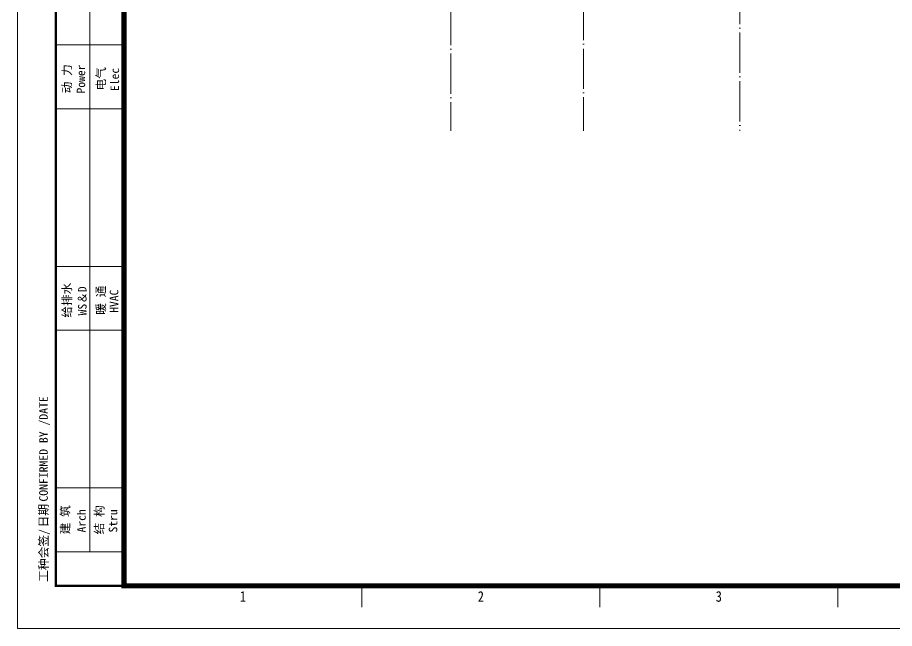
# Model space of a CAD drawing. Extents: x 5393441 to 5456441, y -1528218 to -1483673.
# Drawn here: x 5393441 to 5415291, y -1528218 to -1513004 of the extents above; entities that cross this region are included whole.
import ezdxf
from ezdxf.enums import TextEntityAlignment as Align

# ---------------------------------------------------------------- set-up
doc = ezdxf.new("R2010")
doc.units = 0
doc.header["$LTSCALE"] = 1000
doc.header["$MEASUREMENT"] = 0
doc.linetypes.add('DOTE', pattern=[2.42, 2, -0.2, 0.02, -0.2])
doc.layers.add('1', color=6, linetype='Continuous')
for name, color, linetype, lineweight in [('DOTE', 250, 'DOTE', 5), ('图框', 7, 'Continuous', 5), ('轮廓', 255, 'Continuous', 5)]:
    doc.layers.add(name, color=color, linetype=linetype, lineweight=lineweight)
doc.styles.add('TKZ1', font='SIMHEI.TTF', dxfattribs={"width": 0.7})
doc.styles.add('图签栏', font='SimSun.ttf')

# ---------------------------------------------------------------- blocks, each defined once
blk = doc.blocks.new('tk')
at = {"layer": '图框'}
for p, q in [((1293373, 431746), (1293373, 473746)), ((1295073, 433546), (1295073, 449146)), ((1294273, 445446), (1295873, 445446)), ((1294273, 443946), (1295873, 443946)), ((1294273, 440246), (1295873, 440246)), ((1294273, 438746), (1295873, 438746)), ((1294273, 435046), (1295873, 435046)), ((1294273, 433546), (1295873, 433546)), ((1301463, 432246), (1301463, 432746)), ((1307053, 432246), (1307053, 432746)), ((1312643, 432246), (1312643, 432746)), ((1293373, 431746), (1352773, 431746))]:
    blk.add_line(p, q, dxfattribs=at)
at = {"layer": '图框', "const_width": 120}
blk.add_lwpolyline([(1351773, 472746), (1295873, 472746), (1295873, 432746), (1351773, 432746)], close=True, dxfattribs=at)
at = {"layer": '图框', "const_width": 60}
blk.add_lwpolyline([(1295873, 432746), (1294273, 432746), (1294273, 449146), (1295873, 449146)], dxfattribs=at)
at = {"layer": '1', "style": '图签栏'}
for s, p in [('动 力', (1294529, 444653)), ('电气', (1295329, 444653)), ('给排水', (1294529, 439453)), ('暖 通', (1295329, 439453)), ('建 筑', (1294488, 434296)), ('结 构', (1295288, 434296))]:
    blk.add_text(s, height=200, rotation=90, dxfattribs=at).set_placement(p, align=Align.MIDDLE)
for s, height, p in [('Power', 200, (1294961, 444307)), ('Elec', 200, (1295758, 444365)), ('WS＆D', 200, (1294995, 439096)), ('HVAC', 200, (1295741, 439157)), ('CONFIRMED BY /DATE', 202.02, (1294084, 434724)), ('日期', 202, (1294085, 434118)), ('Arch', 200, (1294975, 433999)), ('Stru', 200, (1295717, 433999)), ('工种会签/', 202, (1294087, 432840))]:
    blk.add_text(s, height=height, rotation=90, dxfattribs=at).set_placement(p)
at = {"layer": '图框', "style": 'TKZ1', "width": 0.85}
for s, p in [('1', (1298668, 432496)), ('2', (1304258, 432496)), ('3', (1309848, 432496))]:
    blk.add_text(s, height=250, dxfattribs=at).set_placement(p, align=Align.MIDDLE)

msp = doc.modelspace()

# ---------------------------------------------------------------- linework, layer by layer
at = {"layer": 'DOTE', "linetype": 'DOTE', "ltscale": 0.5}
for p, q in [((5404241, -1501800), (5404241, -1515829)), ((5411441, -1503700), (5411441, -1515829)), ((5407541, -1504100), (5407541, -1515829))]:
    msp.add_line(p, q, dxfattribs=at)

# ---------------------------------------------------------------- block references
at = {"layer": '轮廓', "xscale": 1.060606060549617, "yscale": 1.060606060316786, "zscale": 1.060606060196864}
msp.add_blockref('tk', (4021682, -1986130), dxfattribs=at)

doc.saveas('drawing.dxf')
